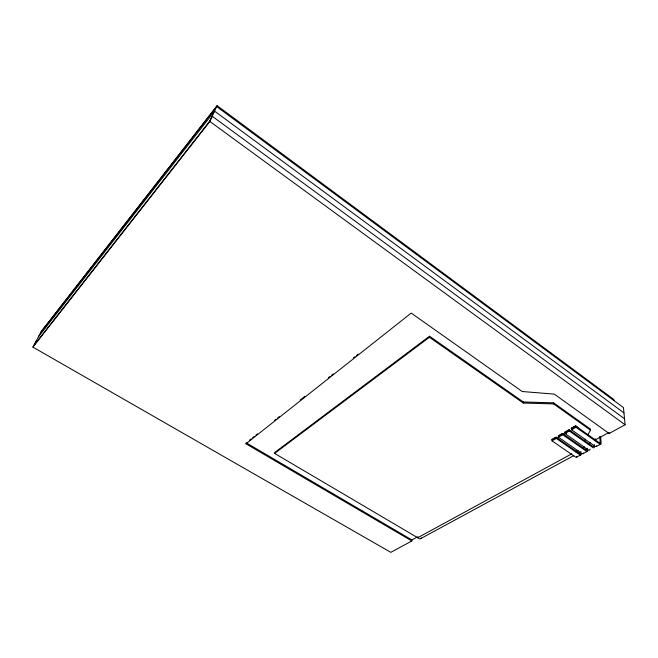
<?xml version="1.0" encoding="UTF-8"?>
<svg xmlns="http://www.w3.org/2000/svg" width="658" height="658" viewBox="0 0 658 658"><rect width="100%" height="100%" fill="white"/><g stroke="black" fill="none" stroke-linecap="round" stroke-linejoin="round"><path stroke-width="0.99" d="M586.878 449.521L586.878 449.685A1.357 0.658 58.3 0 1 586.146 450.023L562.746 433.68L558.42 436.139L558.453 437.208L581.721 453.387A2.772 1.357 58.4 0 0 583.432 453.074M587.479 435.547L590.465 430.151L553.633 403.913L523.291 403.041L523.299 401.972L429.526 336.213L274.83 452.416L274.592 453.403L419.245 538.639A2.936 1.867 61.2 0 0 421.21 537.931M580.356 453.049L580.348 453.214A1.349 0.666 58.4 0 1 579.616 453.559L556.265 437.356L551.98 439.791L552.021 440.86L575.24 456.891A2.755 1.365 58.5 0 0 576.984 456.331M613.914 400.533L613.815 399.48L217.074 105.642L41.421 331.204L32.9 347.111L390.86 552.358L411.809 540.95L411.908 539.955L417.789 536.755M274.592 453.403L429.411 337.266L429.526 336.213M361.62 511.546L361.777 510.559M411.809 540.95L245.96 443.788L246.232 442.809L411.908 539.955M32.9 347.111L209.869 121.467L217.074 105.642M584.485 440.934L585.48 439.141M40.928 332.125L216.663 106.555L623.447 407.59L625.1 424.78L609.111 433.482L554.324 394.126L522.205 391.51L411.217 313.068L245.96 443.788M45.986 326.401L47.203 324.838M53.273 317.049L54.491 315.495M38.444 336.756L214.574 111.144L623.957 412.903M35.688 341.905L36.494 340.877L34.356 344.874L209.022 122.043L212.238 116.269L624.524 418.801M249.456 440.251L251.06 438.976M252.672 437.702L254.284 436.427M255.896 435.152L257.508 433.877M274.419 420.478L276.031 419.204M277.643 417.929L279.255 416.646M300.196 400.064L305.032 396.231M328.391 377.733L330.003 376.458M331.616 375.183L333.219 373.909M353.362 357.96L354.975 356.677M356.578 355.402L358.191 354.127M571.308 428.44L575.684 425.899L571.251 428.416L575.684 425.899L577.897 427.445M551.733 439.511L556.018 437.077L557.77 438.286M558.165 435.859L562.491 433.4L564.029 434.453M564.671 432.158L569.055 429.666L570.034 430.348M590.02 449.036A2.788 1.349 58.3 0 1 588.285 449.842L564.967 433.523L564.926 432.446L569.302 429.954L592.759 446.453A1.365 0.658 58.2 0 0 593.483 446.108L593.483 445.951M599.742 436.369L600.17 442.497A1.374 0.65 58.1 0 1 599.446 442.834L575.947 426.187L571.506 428.703L571.555 429.781L594.931 446.256A2.805 1.332 58.2 0 0 596.65 445.721M552.021 440.86L556.298 438.434L556.265 437.356M558.453 437.208L562.787 434.757L562.746 433.68M564.967 433.523L569.351 431.031L569.302 429.954M571.555 429.781L575.997 427.264L575.947 426.187M587.857 443.953L590.506 442.505M594.914 440.103L609.028 432.396L609.111 433.482M417.69 537.742L571.753 453.831M575.355 451.873L578.061 450.401M582.569 447.942L584.37 446.963M420.552 538.68L573.801 455.624M578.308 453.181L581.014 451.717M585.521 449.274L587.323 448.295M576.515 457.178L580.833 454.851M583.004 453.683L587.372 451.33M596.206 446.568L600.68 444.15M523.299 401.972L553.608 402.836L590.399 429.074L590.465 430.151M44.267 327.84L44.769 327.955L44.76 326.919M54.581 314.598L55.091 314.713M556.298 438.434L579.55 454.563A2.772 1.357 58.4 0 0 581.302 453.74M562.787 434.757L586.089 451.034A2.788 1.349 58.3 0 0 587.824 450.22M429.411 337.266L523.291 403.041M564.926 432.446L566.587 433.606M569.351 431.031L592.71 447.456A2.805 1.341 58.2 0 0 594.429 446.65L594.306 444.66M575.997 427.264L599.405 443.846A2.821 1.332 58.1 0 0 601.116 443.04L600.688 437.044M209.869 121.467L625.1 424.78M595.309 438.796L595.441 440.778M553.608 402.836L553.633 403.913"/></g></svg>
